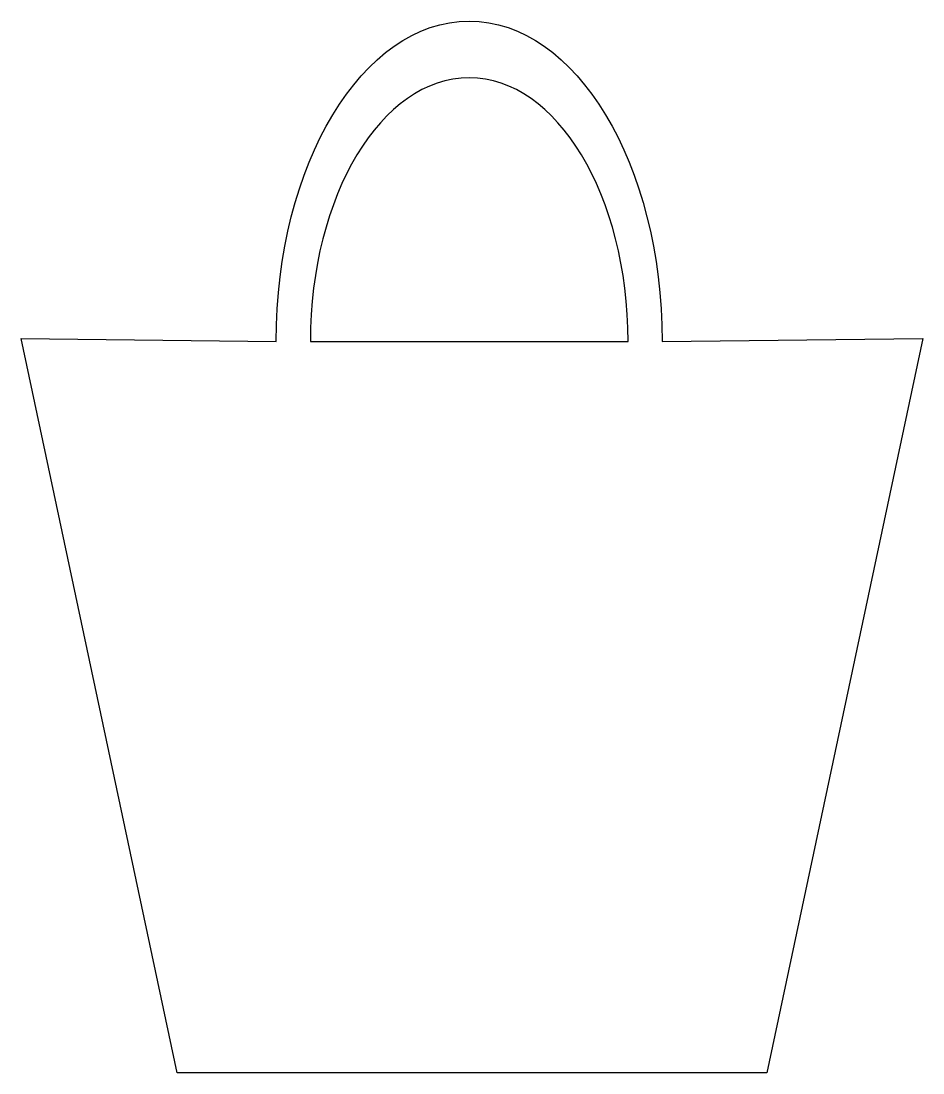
# Model space of a CAD drawing. Header units: centimetres. Extents: x -8.2 to 8.2, y -9.5 to 9.5.
import ezdxf

# ---------------------------------------------------------------- set-up
doc = ezdxf.new("R2010")
doc.units = ezdxf.units.CM
doc.header["$MEASUREMENT"] = 0
doc.layers.add('Camada 1', color=7, linetype='Continuous')

msp = doc.modelspace()

# ---------------------------------------------------------------- linework, layer by layer
at = {"layer": 'Camada 1'}
for points, knots in [([(3.43683, 3.71651), (3.43683, 6.91569), (1.87497, 9.50874), (-0.05104, 9.50874), (-0.05104, 9.50874), (-1.97792, 9.50874), (-3.53933, 6.91569), (-3.53933, 3.71651), (-3.53933, 3.71651), (-3.53933, 3.71651), (-8.15023, 3.76755), (-8.15023, 3.76755), (-8.15023, 3.76755), (-8.15023, 3.76755), (-5.33112, -9.50874), (-5.33112, -9.50874), (-5.33112, -9.50874), (-5.33112, -9.50874), (0, -9.50874), (0, -9.50874), (0, -9.50874), (0, -9.50874), (5.33109, -9.50874), (5.33109, -9.50874), (5.33109, -9.50874), (5.33109, -9.50874), (8.15022, 3.76755), (8.15022, 3.76755), (8.15022, 3.76755), (8.15022, 3.76755), (3.43683, 3.71651), (3.43683, 3.71651)], [0, 0, 0, 0, 0.11111111, 0.11111111, 0.11111111, 0.11111111, 0.22222222, 0.22222222, 0.22222222, 0.22222222, 0.33333333, 0.33333333, 0.33333333, 0.33333333, 0.44444444, 0.44444444, 0.44444444, 0.44444444, 0.55555556, 0.55555556, 0.55555556, 0.55555556, 0.66666667, 0.66666667, 0.66666667, 0.66666667, 0.77777778, 0.77777778, 0.77777778, 0.77777778, 1, 1, 1, 1]), ([(-2.92164, 3.71651), (-2.92164, 6.34946), (-1.63648, 8.48353), (-0.05104, 8.48353), (-0.05104, 8.48353), (1.53437, 8.48353), (2.81956, 6.34945), (2.81956, 3.71651), (2.81956, 3.71651), (2.81956, 3.71651), (-2.92164, 3.71651), (-2.92164, 3.71651)], [0, 0, 0, 0, 0.25, 0.25, 0.25, 0.25, 0.5, 0.5, 0.5, 0.5, 1, 1, 1, 1])]:
    msp.add_open_spline(points, degree=3, knots=knots, dxfattribs=at)

doc.saveas('drawing.dxf')
